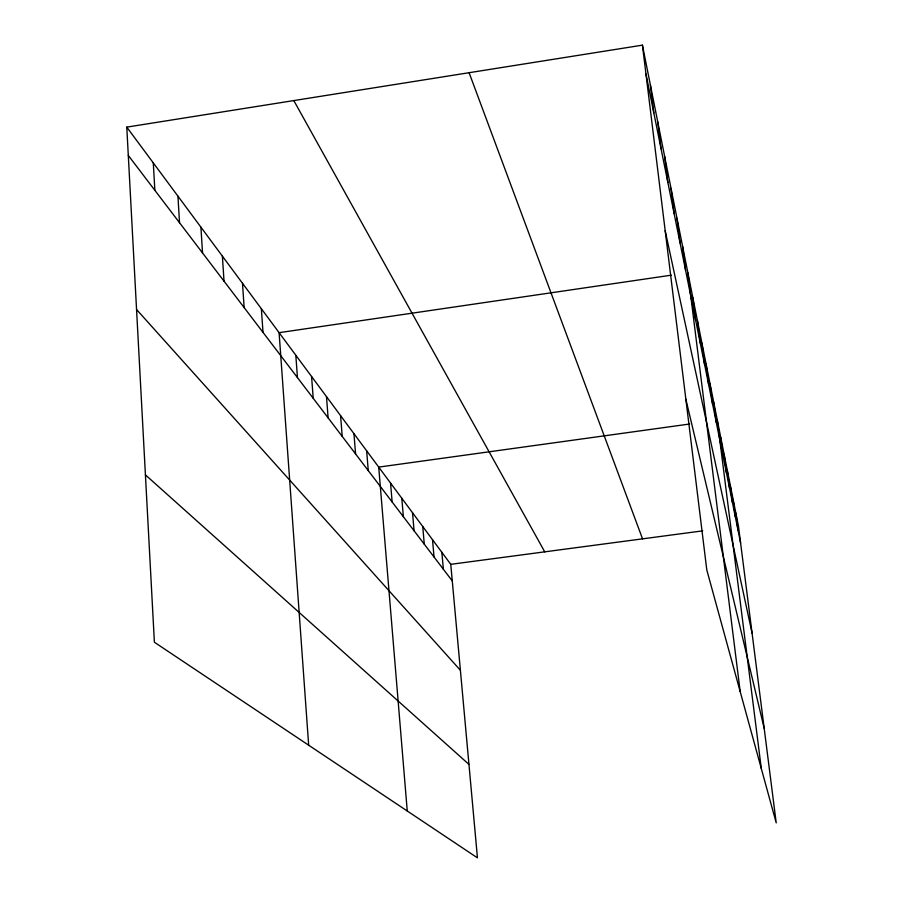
<?xml version="1.0" encoding="UTF-8"?>
<svg xmlns="http://www.w3.org/2000/svg" width="903" height="903" viewBox="0 0 903 903"><rect width="100%" height="100%" fill="white"/><g stroke="black" fill="none" stroke-linecap="round" stroke-linejoin="round"><path stroke-width="1.35" d="M126.781 127.131L450.766 564.33L477.45 857.85L154.39 642.236L126.781 127.131L642.428 45.15L738.451 526.099L776.219 822.881L706.801 569.974L642.428 45.15M671.38 275.167L279.095 332.676L308.668 745.201M689.632 424.015L378.718 467.111L407.253 810.996M450.766 564.33L702.737 530.851M145.417 474.876L468.95 764.389M136.556 309.515L460.395 670.263M128.305 155.451L452.268 580.934M293.814 100.572L544.735 551.846M469.097 72.703L642.541 538.843M685.851 399.25L764.186 728.337M665.184 230.75L752.075 633.161M645.961 73.956L740.584 542.872M735.832 513.006L738.011 530.129M733.101 499.314L735.313 516.798M730.234 484.967L732.502 502.836M727.231 469.944L729.545 488.207M724.082 454.175L726.452 472.845M720.775 437.605L723.19 456.715M717.298 420.177L761.297 768.509M713.742 402.377L716.271 422.401M710.006 383.64L712.591 404.138M706.056 363.875L708.697 384.881M701.891 343.005L704.6 364.552M697.488 320.937L700.254 343.038M692.815 297.561L695.66 320.249M687.86 272.751L740.189 691.608M682.6 246.384L685.591 270.347M676.99 218.3L680.061 242.952M671.008 188.321L674.157 213.718M664.608 156.264L667.848 182.44M657.745 121.894L661.075 148.893M650.374 84.961L653.806 112.83M441.838 552.286L443.362 569.229M432.503 539.689L434.038 556.982M422.739 526.517L424.286 544.182M412.513 512.723L414.082 530.772M401.79 498.253L403.37 516.708M390.547 483.071L392.139 501.955M366.652 450.823L368.266 470.598M353.953 433.7L355.579 453.938M340.578 415.651L342.214 436.386M326.48 396.609L328.116 417.875M311.569 376.506L313.217 398.313M295.812 355.229L297.459 377.612M261.362 308.736L263.01 332.36M242.489 283.282L244.137 307.573M222.386 256.159L224.023 281.16M200.917 227.184L202.532 252.942M177.947 196.177L179.528 222.736M153.296 162.912L154.853 190.33"/></g></svg>
